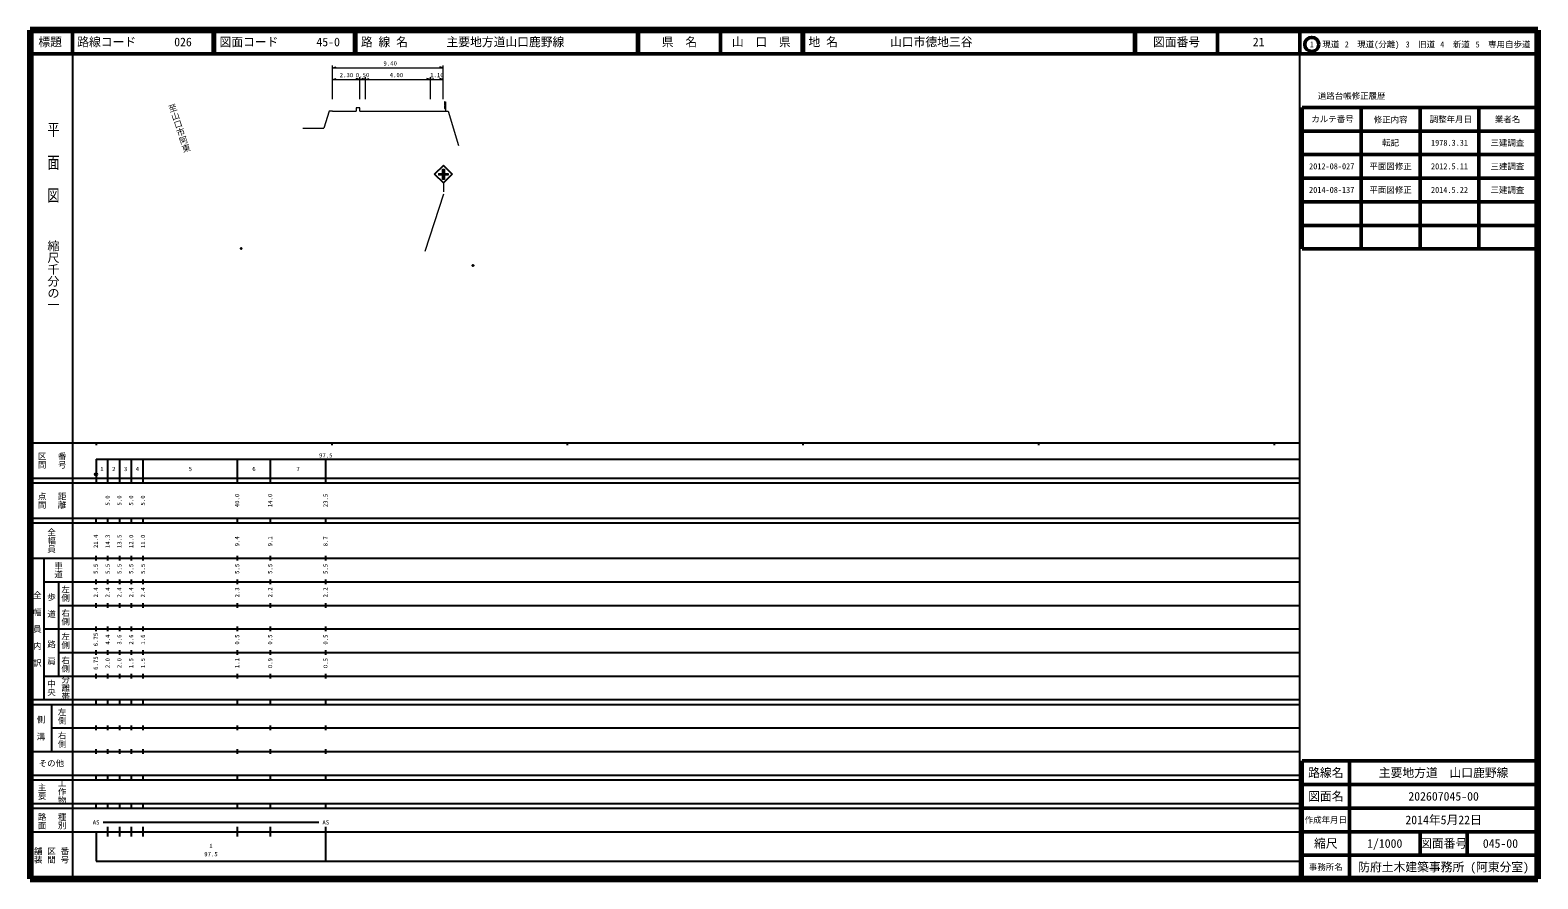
# Model space of a CAD drawing. Units: millimetres on the paper, with parts at other scales. Extents: x 40 to 680, y 20 to 380.
import ezdxf
from ezdxf.enums import TextEntityAlignment as Align

# ---------------------------------------------------------------- set-up
doc = ezdxf.new("R2010")
doc.units = ezdxf.units.MM
doc.header["$PDMODE"] = 32
doc.header["$PDSIZE"] = 0.5
for name, color, linetype, lineweight in [('M-BGD', 7, 'Continuous', 13), ('M-STR-STRC', 7, 'Continuous', 13), ('M-TTL', 2, 'Continuous', 140), ('M-TTL-BAND', 7, 'Continuous', 25), ('M-TTL-FRAM', 2, 'Continuous', 50), ('M-TTL-LINE', 7, 'Continuous', 50)]:
    doc.layers.add(name, color=color, linetype=linetype, lineweight=lineweight)
doc.layers.add('M-OTRS', color=6, linetype='Continuous')
doc.layers.add('M-TTL-TXT', color=7, linetype='Continuous')
doc.styles.add('@ＭＳ ゴシック', font='')
doc.styles.add('ＭＳ ゴシック', font='')
doc.styles.get('@ＭＳ ゴシック').set_extended_font_data('@MS Gothic')
doc.styles.get('ＭＳ ゴシック').set_extended_font_data('MS Gothic')

msp = doc.modelspace()

# ---------------------------------------------------------------- hatches: boundary and pattern name
at = {"layer": 'M-STR-STRC'}
msp.add_hatch(color=256, dxfattribs=at).paths.add_polyline_path([(215.815, 316.648), (215.815, 318.505), (217.457, 318.505), (217.457, 319.226), (215.815, 319.226), (215.815, 321.067), (214.985, 321.067), (214.985, 319.226), (213.342, 319.226), (213.342, 318.505), (215.016, 318.505), (215.016, 316.648)])
at = {"layer": 'M-TTL-BAND'}
msp.add_hatch(color=256, dxfattribs=at).paths.add_polyline_path([(68.493, 191.622, 1), (67.493, 191.622, 1)])

# ---------------------------------------------------------------- linework, layer by layer
at = {"layer": 'M-BGD'}
for p, q in [((168.383, 350.738), (168.383, 364.957)), ((215.383, 350.738), (215.383, 364.957)), ((168.383, 363.957), (169.883, 364.457)), ((168.383, 363.957), (215.383, 363.957)), ((168.383, 359.006), (169.883, 359.506)), ((168.383, 359.006), (179.883, 359.006)), ((179.883, 359.006), (178.383, 359.506)), ((179.883, 350.738), (179.883, 360.006)), ((179.883, 350.738), (179.883, 360.006)), ((179.883, 359.006), (181.383, 359.506)), ((179.883, 359.006), (182.383, 359.006)), ((182.383, 359.006), (180.883, 359.506)), ((182.383, 350.738), (182.383, 360.006)), ((182.383, 359.006), (183.883, 359.506)), ((182.383, 359.006), (209.883, 359.006)), ((209.883, 359.006), (208.383, 359.506)), ((209.883, 350.738), (209.883, 360.006)), ((209.883, 350.738), (209.883, 360.006)), ((209.883, 359.006), (211.383, 359.506)), ((209.883, 359.006), (215.383, 359.006)), ((215.383, 363.957), (213.883, 364.457)), ((215.383, 359.006), (213.883, 359.506)), ((215.383, 350.738), (215.383, 360.006)), ((166.883, 345.61), (164.714, 338.383)), ((168.383, 345.61), (166.883, 345.61)), ((168.383, 345.61), (178.383, 345.61)), ((179.883, 347.11), (178.383, 347.11)), ((178.383, 347.11), (178.383, 345.61)), ((179.883, 345.61), (179.883, 347.11)), ((179.883, 345.61), (182.383, 345.61)), ((182.383, 345.61), (209.883, 345.61)), ((209.883, 345.61), (215.383, 345.61)), ((215.383, 345.61), (217.383, 345.61)), ((215.883, 349.46), (215.883, 348.46)), ((215.883, 347.86), (215.883, 346.86)), ((216.183, 349.61), (216.033, 349.61)), ((216.183, 346.71), (216.033, 346.71)), ((216.383, 345.61), (216.383, 349.61)), ((217.383, 345.61), (221.76, 331.019)), ((155.789, 338.383), (164.714, 338.383))]:
    msp.add_line(p, q, dxfattribs=at)
for centre, start, end in [((216.033, 349.46), 90, 180), ((216.033, 348.46), 180, 270), ((216.033, 347.86), 90, 180), ((216.033, 346.86), 180, 270), ((216.033, 348.16), 270, 90)]:
    msp.add_arc(centre, 0.15, start, end, dxfattribs=at)
at = {"layer": 'M-OTRS'}
for p in [(129.555, 287.356), (227.962, 280.191)]:
    msp.add_point(p, dxfattribs=at)
at = {"layer": 'M-STR-STRC'}
for p, q in [((211.545, 318.904), (215.405, 322.765)), ((211.842, 318.904), (215.405, 322.468)), ((214.985, 319.226), (214.985, 321.067)), ((214.985, 321.067), (215.815, 321.067)), ((215.405, 322.765), (219.266, 318.904)), ((215.405, 322.468), (218.969, 318.904)), ((215.815, 321.067), (215.815, 319.226)), ((215.405, 315.043), (211.545, 318.904)), ((215.405, 315.34), (211.842, 318.904)), ((213.342, 319.226), (213.342, 318.505)), ((213.342, 319.226), (214.985, 319.226)), ((215.016, 318.505), (213.342, 318.505)), ((215.016, 316.648), (215.016, 318.505)), ((215.815, 316.648), (215.016, 316.648)), ((219.266, 318.904), (215.405, 315.043)), ((218.969, 318.904), (215.405, 315.34)), ((215.405, 315.043), (215.405, 311.487)), ((215.815, 319.226), (217.457, 319.226)), ((215.815, 318.505), (215.815, 316.648)), ((217.489, 318.505), (215.815, 318.505)), ((217.457, 319.226), (217.457, 318.505)), ((215.405, 310.435), (207.485, 286.085))]:
    msp.add_line(p, q, dxfattribs=at)
at = {"layer": 'M-TTL'}
for p, q in [((40, 380), (40, 20)), ((680, 380), (40, 380)), ((680, 20), (680, 380)), ((40, 20), (680, 20))]:
    msp.add_line(p, q, dxfattribs=at)
at = {"layer": 'M-TTL-BAND'}
for p, q in [((58, 370), (58, 20)), ((579, 20), (579, 370)), ((40, 205), (579, 205)), ((68, 205), (68, 204)), ((168, 205), (168, 204)), ((268, 205), (268, 204)), ((368, 205), (368, 204)), ((468, 205), (468, 204)), ((568, 205), (568, 204)), ((68, 198), (579, 198)), ((68, 198), (68, 188)), ((73, 188), (73, 198)), ((78, 188), (78, 198)), ((83, 188), (83, 198)), ((88, 188), (88, 198)), ((128, 188), (128, 198)), ((142, 188), (142, 198)), ((165.5, 188), (165.5, 198)), ((40, 190), (579, 190)), ((40, 188), (579, 188)), ((40, 173), (579, 173)), ((68, 171), (68, 173)), ((73, 171), (73, 173)), ((78, 171), (78, 173)), ((83, 171), (83, 173)), ((88, 171), (88, 173)), ((128, 171), (128, 173)), ((142, 171), (142, 173)), ((165.5, 171), (165.5, 173)), ((40, 171), (579, 171)), ((40, 156), (579, 156)), ((46, 96), (46, 156)), ((68, 155), (68, 157)), ((73, 155), (73, 157)), ((78, 155), (78, 157)), ((83, 155), (83, 157)), ((88, 155), (88, 157)), ((128, 155), (128, 157)), ((142, 155), (142, 157)), ((165.5, 155), (165.5, 157)), ((46, 146), (579, 146)), ((52, 146), (52, 106)), ((68, 145), (68, 147)), ((73, 145), (73, 147)), ((78, 145), (78, 147)), ((83, 145), (83, 147)), ((88, 145), (88, 147)), ((128, 145), (128, 147)), ((142, 145), (142, 147)), ((165.5, 145), (165.5, 147)), ((52, 136), (579, 136)), ((68, 135), (68, 137)), ((73, 135), (73, 137)), ((78, 135), (78, 137)), ((83, 135), (83, 137)), ((88, 135), (88, 137)), ((128, 135), (128, 137)), ((142, 135), (142, 137)), ((165.5, 135), (165.5, 137)), ((46, 126), (579, 126)), ((68, 125), (68, 127)), ((73, 125), (73, 127)), ((78, 125), (78, 127)), ((83, 125), (83, 127)), ((88, 125), (88, 127)), ((128, 125), (128, 127)), ((142, 125), (142, 127)), ((165.5, 125), (165.5, 127)), ((52, 116), (579, 116)), ((68, 115), (68, 117)), ((73, 115), (73, 117)), ((78, 115), (78, 117)), ((83, 115), (83, 117)), ((88, 115), (88, 117)), ((128, 115), (128, 117)), ((142, 115), (142, 117)), ((165.5, 115), (165.5, 117)), ((46, 106), (579, 106)), ((68, 105), (68, 107)), ((73, 105), (73, 107)), ((78, 105), (78, 107)), ((83, 105), (83, 107)), ((88, 105), (88, 107)), ((128, 105), (128, 107)), ((142, 105), (142, 107)), ((165.5, 105), (165.5, 107)), ((40, 96), (579, 96)), ((68, 94), (68, 96)), ((73, 94), (73, 96)), ((78, 94), (78, 96)), ((83, 94), (83, 96)), ((88, 94), (88, 96)), ((128, 94), (128, 96)), ((142, 94), (142, 96)), ((165.5, 94), (165.5, 96)), ((40, 94), (579, 94)), ((49, 94), (49, 74)), ((49, 84), (579, 84)), ((68, 83), (68, 85)), ((73, 83), (73, 85)), ((78, 83), (78, 85)), ((83, 83), (83, 85)), ((88, 83), (88, 85)), ((128, 83), (128, 85)), ((142, 83), (142, 85)), ((165.5, 83), (165.5, 85)), ((40, 74), (579, 74)), ((68, 73), (68, 75)), ((73, 73), (73, 75)), ((78, 73), (78, 75)), ((83, 73), (83, 75)), ((88, 73), (88, 75)), ((128, 73), (128, 75)), ((142, 73), (142, 75)), ((165.5, 73), (165.5, 75)), ((40, 64), (579, 64)), ((68, 62), (68, 64)), ((73, 62), (73, 64)), ((78, 62), (78, 64)), ((83, 62), (83, 64)), ((88, 62), (88, 64)), ((128, 62), (128, 64)), ((142, 62), (142, 64)), ((165.5, 62), (165.5, 64)), ((40, 62), (579, 62)), ((40, 52), (579, 52)), ((68, 50), (68, 52)), ((73, 50), (73, 52)), ((78, 50), (78, 52)), ((83, 50), (83, 52)), ((88, 50), (88, 52)), ((128, 50), (128, 52)), ((142, 50), (142, 52)), ((165.5, 50), (165.5, 52)), ((40, 50), (579, 50)), ((40, 40), (579, 40)), ((68, 40), (68, 27.5)), ((71, 44), (162.5, 44)), ((73, 38), (73, 42)), ((78, 38), (78, 42)), ((83, 38), (83, 42)), ((88, 38), (88, 42)), ((128, 38), (128, 42)), ((142, 38), (142, 42)), ((165.5, 27.5), (165.5, 42)), ((68, 27.5), (579, 27.5))]:
    msp.add_line(p, q, dxfattribs=at)
msp.add_circle((67.993, 191.622), 0.5, dxfattribs=at)
at = {"layer": 'M-TTL-FRAM'}
for p, q in [((580, 347.197), (580, 287.197)), ((580, 347.197), (680, 347.197)), ((580, 287.197), (680, 287.197)), ((680, 70), (580, 70)), ((580, 70), (580, 20))]:
    msp.add_line(p, q, dxfattribs=at)
at = {"layer": 'M-TTL-LINE'}
for p, q in [((58, 380), (58, 370)), ((117.75, 380), (117.75, 370)), ((118.25, 380), (118.25, 370)), ((177.75, 380), (177.75, 370)), ((178.25, 380), (178.25, 370)), ((297.75, 380), (297.75, 370)), ((298.25, 380), (298.25, 370)), ((333, 380), (333, 370)), ((367.75, 380), (367.75, 370)), ((368.25, 380), (368.25, 370)), ((508.747, 380), (508.747, 370)), ((509.247, 380), (509.247, 370)), ((543.997, 380), (543.997, 370)), ((579, 380), (579, 370)), ((40, 370), (680, 370)), ((605, 347.197), (605, 287.197)), ((630, 347.197), (630, 287.197)), ((655, 347.197), (655, 287.197)), ((580, 337.197), (680, 337.197)), ((580, 327.197), (680, 327.197)), ((580, 317.197), (680, 317.197)), ((580, 307.197), (680, 307.197)), ((580, 297.197), (680, 297.197)), ((600, 70), (600, 20)), ((680, 60), (580, 60)), ((680, 50), (580, 50)), ((680, 40), (580, 40)), ((630, 40), (630, 30)), ((650, 40), (650, 30)), ((680, 30), (580, 30))]:
    msp.add_line(p, q, dxfattribs=at)
msp.add_circle((584.031, 373.958), 3, dxfattribs=at)

# ---------------------------------------------------------------- texts
at = {"layer": 'M-BGD', "style": 'ＭＳ ゴシック'}
for s, p in [('9.40', (192.838, 364.457)), ('2.30', (174.255, 359.506)), ('0.50', (181.098, 359.506)), ('4.00', (195.476, 359.506)), ('1.10', (212.661, 359.506))]:
    msp.add_text(s, height=1.833, dxfattribs=at).set_placement(p, align=Align.BOTTOM_CENTER)
at = {"layer": 'M-BGD', "style": '@ＭＳ ゴシック'}
msp.add_text('至山口市阿東', height=2.566, rotation=288.633, dxfattribs=at).set_placement((97.883, 347.998), align=Align.BOTTOM_LEFT)
at = {"layer": 'M-TTL-BAND', "style": '@ＭＳ ゴシック', "width": 1.4}
msp.add_text('平  面  図', height=3.666, rotation=270, dxfattribs=at).set_placement((49.777, 306.475), align=Align.MIDDLE_RIGHT)
at = {"layer": 'M-TTL-BAND', "style": '@ＭＳ ゴシック'}
msp.add_text('縮尺千分の一', height=3.666, rotation=270, dxfattribs=at).set_placement((49.777, 261.03), align=Align.MIDDLE_RIGHT)
for s, p in [('区間', (45, 197.5)), ('番号', (53.5, 197.5)), ('点間', (45, 180.5)), ('距離', (53.5, 180.5)), ('全幅員', (49, 163.5)), ('車道', (52, 151)), ('全\u3000幅\u3000員\u3000内\u3000訳', (43, 126)), ('歩\u3000道', (49, 136)), ('左側', (55, 141)), ('右側', (55, 131)), ('左側', (55, 121)), ('路\u3000肩', (49, 116)), ('右側', (55, 111)), ('中央', (49, 101)), ('分離帯', (55, 101)), ('左側', (53.5, 89)), ('側\u3000溝', (44.5, 84)), ('右側', (53.5, 79)), ('主要', (45, 57)), ('工作物', (53.5, 57)), ('路面', (45, 44.5)), ('種別', (53.5, 44.5)), ('舗装', (43.333, 30)), ('区間', (49, 30)), ('番号', (54.667, 30))]:
    msp.add_text(s, height=2.566, rotation=270, dxfattribs=at).set_placement(p, align=Align.MIDDLE_CENTER)
at = {"layer": 'M-TTL-BAND', "style": 'ＭＳ ゴシック'}
for s, p in [('97.5', (165.5, 198.195)), ('1', (70.5, 192.405)), ('2', (75.5, 192.405)), ('3', (80.5, 192.405)), ('4', (85.5, 192.405)), ('5', (108, 192.405)), ('6', (135, 192.405)), ('7', (153.75, 192.405)), ('AS', (68, 42.5)), ('AS', (165.5, 42.5)), ('1', (116.75, 32.523)), ('97.5', (116.75, 29.033))]:
    msp.add_text(s, height=1.833, dxfattribs=at).set_placement(p, align=Align.BOTTOM_CENTER)
for s, p in [('5.0', (74.318, 180.5)), ('5.0', (79.318, 180.5)), ('5.0', (84.318, 180.5)), ('5.0', (89.318, 180.5)), ('40.0', (129.318, 180.5)), ('14.0', (143.318, 180.5)), ('23.5', (166.818, 180.5)), ('21.4', (69.318, 163.174)), ('14.3', (74.318, 163.174)), ('13.5', (79.318, 163.174)), ('12.0', (84.318, 163.174)), ('11.0', (89.318, 163.174)), ('9.4', (129.318, 163.174)), ('9.1', (143.318, 163.174)), ('8.7', (166.818, 163.174)), ('5.5', (69.318, 151.5)), ('5.5', (74.318, 151.5)), ('5.5', (79.318, 151.5)), ('5.5', (84.318, 151.5)), ('5.5', (89.318, 151.5)), ('5.5', (129.318, 151.5)), ('5.5', (143.318, 151.5)), ('5.5', (166.818, 151.5)), ('2.4', (69.318, 141.5)), ('2.4', (74.318, 141.5)), ('2.4', (79.318, 141.5)), ('2.4', (84.318, 141.5)), ('2.4', (89.318, 141.5)), ('2.3', (129.318, 141.5)), ('2.2', (143.318, 141.5)), ('2.2', (166.818, 141.5)), ('6.75', (69.318, 121.5)), ('4.4', (74.318, 121.5)), ('3.6', (79.318, 121.5)), ('2.6', (84.318, 121.5)), ('1.6', (89.318, 121.5)), ('0.5', (129.318, 121.5)), ('0.5', (143.318, 121.5)), ('0.5', (166.818, 121.5)), ('6.75', (69.318, 111.5)), ('2.0', (74.318, 111.5)), ('2.0', (79.318, 111.5)), ('1.5', (84.318, 111.5)), ('1.5', (89.318, 111.5)), ('1.1', (129.318, 111.5)), ('0.9', (143.318, 111.5)), ('0.5', (166.818, 111.5))]:
    msp.add_text(s, height=1.833, rotation=90, dxfattribs=at).set_placement(p, align=Align.BOTTOM_CENTER)
msp.add_text('その他', height=2.566, dxfattribs=at).set_placement((49, 69), align=Align.MIDDLE_CENTER)
at = {"layer": 'M-TTL-TXT', "style": 'ＭＳ ゴシック'}
for s, height, p in [('標題', 3.666, (48.5, 375)), ('県\u3000名', 3.666, (315.625, 375)), ('山\u3000口\u3000県', 3.666, (350.375, 375)), ('図面番号', 3.666, (526.622, 375)), ('21', 3.666, (561.497, 375)), ('1\u3000現道', 2.566, (589.448, 373.958)), ('2\u3000現道(分離)', 2.566, (609.619, 373.958)), ('3\u3000旧道', 2.566, (630.121, 373.958)), ('4\u3000新道', 2.566, (644.824, 373.958)), ('5\u3000専用自歩道', 2.566, (665.228, 373.958)), ('道路台帳修正履歴', 2.566, (600.968, 352.113)), ('カルテ番号', 2.566, (592.839, 342.277)), ('修正内容', 2.566, (617.509, 342.023)), ('調整年月日', 2.566, (643.089, 342.197)), ('業者名', 2.566, (667.134, 342.197)), ('転記', 2.566, (617.5, 332.245)), ('1978.3.31', 2.566, (642.5, 332.245)), ('三建調査', 2.566, (667.077, 332.189)), ('2012-08-027', 2.566, (592.5, 322.245)), ('平面図修正', 2.566, (617.5, 322.245)), ('2012.5.11', 2.566, (642.5, 322.245)), ('三建調査', 2.566, (667.077, 322.189)), ('平面図修正', 2.566, (617.5, 312.245)), ('三建調査', 2.566, (667.077, 312.189)), ('2014-08-137', 2.566, (592.5, 312.245)), ('2014.5.22', 2.566, (642.5, 312.245)), ('路線名', 3.666, (590, 65)), ('路線名', 3.666, (590, 65)), ('主要地方道\u3000山口鹿野線', 3.666, (640, 65)), ('図面名', 3.666, (590, 55)), ('図面名', 3.666, (590, 55)), ('202607045-00', 3.666, (640, 55)), ('作成年月日', 2.566, (590, 45)), ('作成年月日', 2.566, (590, 45)), ('2014年5月22日', 3.666, (640, 45)), ('縮尺', 3.666, (590, 35)), ('縮尺', 3.666, (590, 35)), ('1/1000', 3.666, (615, 35)), ('図面番号', 3.666, (640, 35)), ('図面番号', 3.666, (640, 35)), ('045-00', 3.666, (664.125, 35)), ('事務所名', 2.566, (590, 25)), ('事務所名', 2.566, (590, 25)), ('防府土木建築事務所 (阿東分室)', 3.666, (640, 25))]:
    msp.add_text(s, height=height, dxfattribs=at).set_placement(p, align=Align.MIDDLE_CENTER)
for s, p in [('路線コード', (60, 375)), ('026', (101.142, 375)), ('図面コード', (120.38, 375)), ('45-0', (161.521, 375)), ('路 線 名', (180.38, 375)), ('主要地方道山口鹿野線', (216.734, 375)), ('地 名', (370.38, 375)), ('山口市徳地三谷', (405.024, 375))]:
    msp.add_text(s, height=3.666, dxfattribs=at).set_placement(p, align=Align.MIDDLE_LEFT)

doc.saveas('drawing.dxf')
